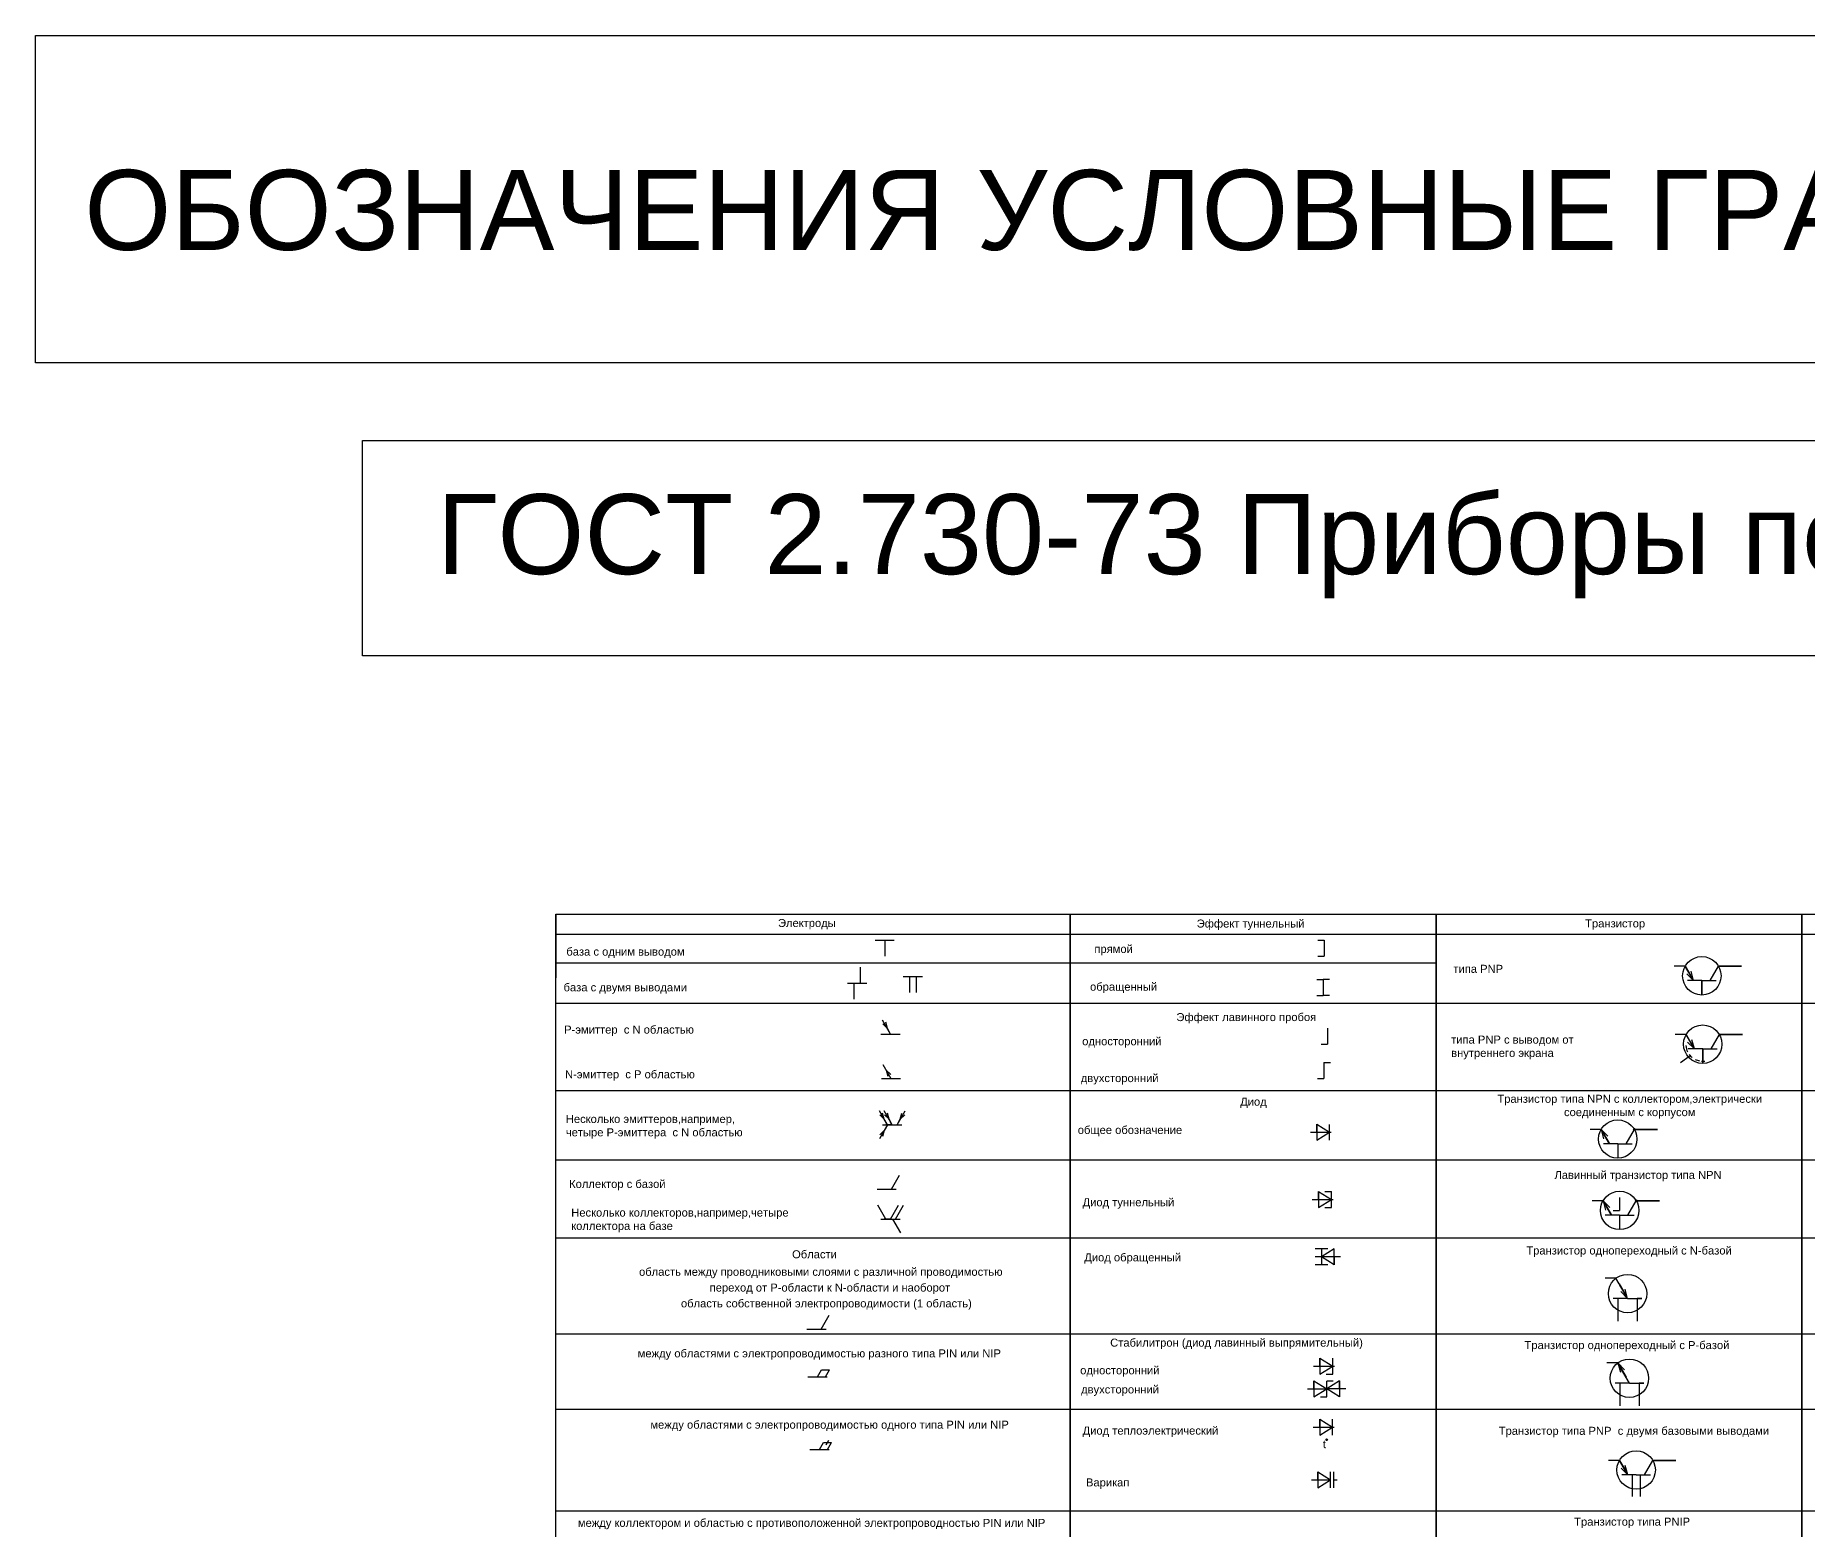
# Model space of a CAD drawing. Header units: millimetres. Extents: x 1912 to 3443, y 1414 to 2353.
# Drawn here: x 1912 to 2466, y 1887 to 2353 of the extents above; entities that cross this region are included whole.
import ezdxf

# ---------------------------------------------------------------- set-up
doc = ezdxf.new("R2010")
doc.units = ezdxf.units.MM
doc.styles.get("Standard").update_dxf_attribs({"font": 'arial.ttf'})

msp = doc.modelspace()

# ---------------------------------------------------------------- hatches: boundary and pattern name
h = msp.add_hatch()
h.set_pattern_fill('ANGLE', color=256)
h.set_pattern_definition([(0, (-683.602, -0.808), (0, 6.985), [5.08, -1.905]), (90, (-683.602, -0.808), (-6.985, 4e-16), [5.08, -1.905])])
h.paths.add_polyline_path([(2411.65, 2011.74, -0.010761), (2411.78, 2011.51), (2412.04, 2011.51, 0.584546)])
h.paths.add_polyline_path([(2411.78, 2011.51, 0.010761), (2411.65, 2011.74, 0.262191), (2411.52, 2011.51, 0.267949), (2411.65, 2011.29)])
h.paths.add_polyline_path([(2411.78, 2011.51), (2411.65, 2011.29, 0.262191), (2411.91, 2011.29, 0.010761)])
h.paths.add_polyline_path([(2412.04, 2011.51), (2411.78, 2011.51, -0.010761), (2411.91, 2011.29, 0.273724)])
h = msp.add_hatch()
h.set_pattern_fill('ANGLE', color=256)
h.set_pattern_definition([(0, (-564.516, 65.4206), (0, 6.985), [5.08, -1.905]), (90, (-564.516, 65.4206), (-6.985, 4e-16), [5.08, -1.905])])
h.paths.add_polyline_path([(2412.64, 1989.21, 1), (2412.12, 1989.21, 1)])
h = msp.add_hatch(color=256)
h.dxf.hatch_style = 1
h.paths.add_polyline_path([(2412.25, 1989.43, -0.010761), (2412.38, 1989.21), (2412.64, 1989.21, 0.584546)])
h.paths.add_polyline_path([(2412.25, 1989.43, 0.262191), (2412.12, 1989.21, 0.267949), (2412.25, 1988.98), (2412.38, 1989.21, 0.010761)])
h.paths.add_polyline_path([(2412.38, 1989.21), (2412.25, 1988.98, 0.262191), (2412.51, 1988.98, 0.010761)])
h.paths.add_polyline_path([(2412.64, 1989.21), (2412.38, 1989.21, -0.010761), (2412.51, 1988.98, 0.273724)])

# ---------------------------------------------------------------- linework, layer by layer
for p, q in [((2074.82, 2078.72), (2074.82, 2072.47)), ((2074.82, 2072.47), (2692.76, 2072.47)), ((2074.82, 2072.47), (2074.82, 2058.83)), ((2174.59, 2070.61), (2180.59, 2070.61)), ((2177.59, 2070.61), (2177.59, 2065.61)), ((2312.86, 2070.64), (2314.86, 2070.64)), ((2314.86, 2070.64), (2314.86, 2066.64)), ((2312.86, 2065.64), (2314.86, 2065.64)), ((2314.86, 2066.64), (2314.86, 2065.64)), ((2074.82, 2063.54), (2235.5, 2063.54)), ((2169.96, 2062.21), (2169.96, 2057.21)), ((2235.5, 2063.54), (2349.82, 2063.54)), ((2427.65, 2062.5), (2424.25, 2062.5)), ((2430.25, 2058), (2427.65, 2062.5)), ((2427.65, 2062.5), (2429.39, 2059.5)), ((2429.39, 2059.5), (2427.89, 2062.1)), ((2430.25, 2058), (2428.13, 2060.12)), ((2430.25, 2058), (2429.48, 2060.9)), ((2435.45, 2058), (2438.05, 2062.5)), ((2438.05, 2062.5), (2445.28, 2062.5)), ((2445.28, 2062.5), (2438.05, 2062.5)), ((2165.96, 2057.21), (2171.96, 2057.21)), ((2167.96, 2057.21), (2167.96, 2052.21)), ((2183.36, 2059.31), (2189.36, 2059.31)), ((2185.36, 2059.31), (2185.36, 2054.31)), ((2187.36, 2059.31), (2187.36, 2054.31)), ((2312.57, 2058.33), (2314.57, 2058.33)), ((2314.57, 2058.33), (2314.57, 2054.33)), ((2316.57, 2058.33), (2314.57, 2058.33)), ((2314.57, 2054.33), (2314.57, 2053.33)), ((2432.85, 2058), (2428.35, 2058)), ((2432.85, 2058), (2428.35, 2058)), ((2432.85, 2058), (2437.35, 2058)), ((2432.85, 2058), (2437.35, 2058)), ((2432.85, 2058), (2432.85, 2053.5)), ((2432.85, 2053.5), (2432.85, 2058)), ((2578.45, 2050.81), (2074.82, 2050.81)), ((2312.57, 2053.33), (2314.57, 2053.33)), ((2316.57, 2053.33), (2314.57, 2053.33)), ((2179.41, 2041.32), (2176.91, 2045.65)), ((2178.41, 2043.05), (2176.99, 2044.47)), ((2178.41, 2043.05), (2177.89, 2044.98)), ((2179.41, 2041.32), (2178.41, 2043.05)), ((2315.93, 2043.11), (2315.93, 2039.11)), ((2176.41, 2041.32), (2182.41, 2041.32)), ((2179.41, 2041.32), (2178.91, 2042.18)), ((2313.93, 2038.11), (2315.93, 2038.11)), ((2315.93, 2039.11), (2315.93, 2038.11)), ((2427.93, 2041.14), (2424.53, 2041.14)), ((2430.53, 2036.64), (2427.93, 2041.14)), ((2427.93, 2041.14), (2429.67, 2038.14)), ((2429.67, 2038.14), (2428.17, 2040.74)), ((2430.53, 2036.64), (2428.41, 2038.76)), ((2430.53, 2036.64), (2429.75, 2039.54)), ((2435.73, 2036.64), (2438.33, 2041.14)), ((2438.33, 2041.14), (2445.56, 2041.14)), ((2445.56, 2041.14), (2438.33, 2041.14)), ((2177.03, 2031.76), (2179.53, 2027.43)), ((2314.81, 2032.37), (2314.81, 2028.37)), ((2314.81, 2032.37), (2316.81, 2032.37)), ((2429.23, 2034.54), (2426.18, 2032.36)), ((2433.13, 2036.64), (2428.63, 2036.64)), ((2433.13, 2036.64), (2428.63, 2036.64)), ((2433.13, 2036.64), (2437.63, 2036.64)), ((2433.13, 2036.64), (2437.63, 2036.64)), ((2433.13, 2036.64), (2433.13, 2032.14)), ((2433.13, 2032.14), (2433.13, 2036.64)), ((2176.53, 2027.43), (2182.53, 2027.43)), ((2178.03, 2030.03), (2178.55, 2028.1)), ((2178.03, 2030.03), (2179.45, 2028.62)), ((2312.81, 2027.37), (2314.81, 2027.37)), ((2314.81, 2028.37), (2314.81, 2027.37)), ((2074.82, 2023.64), (2349.82, 2023.64)), ((2349.82, 2023.64), (2578.45, 2023.64)), ((2178.44, 2012.95), (2175.94, 2017.28)), ((2177.44, 2014.68), (2176.03, 2016.09)), ((2177.44, 2014.68), (2176.93, 2016.61)), ((2179.94, 2012.95), (2177.44, 2017.28)), ((2178.94, 2014.68), (2177.53, 2016.09)), ((2178.94, 2014.68), (2178.43, 2016.61)), ((2181.44, 2012.95), (2183.94, 2017.28)), ((2182.44, 2014.68), (2182.96, 2016.61)), ((2182.44, 2014.68), (2183.86, 2016.09)), ((2178.44, 2012.95), (2175.94, 2008.62)), ((2177.44, 2011.21), (2176.03, 2009.8)), ((2177.44, 2011.21), (2176.93, 2009.28)), ((2176.94, 2012.95), (2182.94, 2012.95)), ((2178.44, 2012.95), (2177.44, 2014.68)), ((2178.44, 2012.95), (2177.44, 2011.21)), ((2179.94, 2012.95), (2177.94, 2012.95)), ((2179.94, 2012.95), (2178.44, 2012.95)), ((2179.94, 2012.95), (2178.94, 2014.68)), ((2179.94, 2012.95), (2179.44, 2013.81)), ((2179.94, 2012.95), (2181.94, 2012.95)), ((2179.94, 2012.95), (2181.44, 2012.95)), ((2181.44, 2012.95), (2182.44, 2014.68)), ((2310.57, 2010.63), (2317.09, 2010.63)), ((2310.57, 2010.63), (2312.57, 2010.63)), ((2312.57, 2010.63), (2312.57, 2013.13)), ((2312.57, 2013.13), (2312.57, 2008.13)), ((2312.57, 2013.13), (2316.57, 2010.63)), ((2312.57, 2008.13), (2316.57, 2010.63)), ((2316.57, 2008.13), (2316.57, 2013.1)), ((2401.39, 2011.51), (2397.98, 2011.51)), ((2401.39, 2011.51), (2403.99, 2007.01)), ((2401.39, 2011.51), (2403.51, 2009.39)), ((2401.39, 2011.51), (2402.17, 2008.62)), ((2402.25, 2010.01), (2403.75, 2007.42)), ((2403.99, 2007.01), (2402.25, 2010.01)), ((2409.18, 2007.01), (2411.78, 2011.51)), ((2411.78, 2011.51), (2419.01, 2011.51)), ((2419.01, 2011.51), (2411.78, 2011.51)), ((2406.58, 2007.01), (2402.08, 2007.01)), ((2406.58, 2007.01), (2402.08, 2007.01)), ((2406.58, 2007.01), (2411.08, 2007.01)), ((2406.58, 2007.01), (2411.08, 2007.01)), ((2406.58, 2007.01), (2406.58, 2002.51)), ((2578.45, 2001.87), (2074.82, 2001.87)), ((2179.71, 1992.85), (2182.21, 1997.18)), ((2175.21, 1992.85), (2181.21, 1992.85)), ((2177.91, 1983.51), (2175.41, 1987.84)), ((2179.41, 1983.51), (2181.91, 1987.84)), ((2180.91, 1983.51), (2183.41, 1987.84)), ((2311.12, 1989.62), (2317.65, 1989.62)), ((2311.12, 1989.62), (2313.12, 1989.62)), ((2313.12, 1989.62), (2313.12, 1992.12)), ((2313.12, 1992.12), (2313.12, 1987.12)), ((2313.12, 1992.12), (2317.12, 1989.62)), ((2313.12, 1987.12), (2317.12, 1989.62)), ((2315.12, 1992.09), (2317.12, 1992.09)), ((2317.12, 1987.12), (2317.12, 1992.09)), ((2401.99, 1989.21), (2398.58, 1989.21)), ((2401.99, 1989.21), (2404.59, 1984.71)), ((2401.99, 1989.21), (2404.11, 1987.09)), ((2401.99, 1989.21), (2402.76, 1986.31)), ((2402.85, 1987.71), (2404.35, 1985.11)), ((2404.59, 1984.71), (2402.85, 1987.71)), ((2407.18, 1990.21), (2407.18, 1986.21)), ((2409.78, 1984.71), (2412.38, 1989.21)), ((2412.38, 1989.21), (2419.61, 1989.21)), ((2419.61, 1989.21), (2412.38, 1989.21)), ((2176.41, 1983.51), (2182.41, 1983.51)), ((2179.41, 1983.51), (2177.41, 1983.51)), ((2179.41, 1983.51), (2177.91, 1983.51)), ((2179.41, 1983.51), (2181.41, 1983.51)), ((2179.41, 1983.51), (2180.91, 1983.51)), ((2179.41, 1983.51), (2180.11, 1983.51)), ((2179.41, 1983.51), (2180.16, 1983.51)), ((2182.66, 1979.18), (2180.16, 1983.51)), ((2315.12, 1987.12), (2317.12, 1987.12)), ((2407.18, 1984.71), (2402.68, 1984.71)), ((2407.18, 1984.71), (2402.68, 1984.71)), ((2405.18, 1986.21), (2407.18, 1986.21)), ((2407.18, 1984.71), (2411.68, 1984.71)), ((2407.18, 1984.71), (2411.68, 1984.71)), ((2407.18, 1984.71), (2407.18, 1980.21)), ((2578.45, 1977.56), (2074.82, 1977.56)), ((2314.02, 1974.16), (2312.02, 1974.16)), ((2320.02, 1971.66), (2312.02, 1971.66)), ((2318.02, 1974.16), (2314.02, 1971.66)), ((2314.02, 1974.16), (2314.02, 1969.19)), ((2316.02, 1974.16), (2314.02, 1974.16)), ((2318.02, 1969.16), (2314.02, 1971.66)), ((2318.02, 1969.16), (2318.02, 1974.16)), ((2320.02, 1971.66), (2318.02, 1971.66)), ((2318.02, 1971.66), (2318.02, 1969.16)), ((2314.02, 1969.19), (2312.02, 1969.19)), ((2316.02, 1969.19), (2314.02, 1969.19)), ((2406.02, 1965.01), (2402.61, 1965.01)), ((2407.05, 1963.23), (2406.02, 1965.01)), ((2409.65, 1958.73), (2407.05, 1963.23)), ((2407.05, 1963.23), (2408.78, 1960.23)), ((2408.78, 1960.23), (2407.28, 1962.83)), ((2409.65, 1958.73), (2407.52, 1960.85)), ((2409.65, 1958.73), (2408.87, 1961.63)), ((2409.65, 1958.73), (2405.15, 1958.73)), ((2406.65, 1958.73), (2406.65, 1951.6)), ((2409.65, 1958.73), (2414.15, 1958.73)), ((2414.15, 1958.73), (2412.65, 1958.73)), ((2412.65, 1958.73), (2412.65, 1951.6)), ((2153.26, 1949.13), (2159.26, 1949.13)), ((2157.76, 1949.13), (2160.26, 1953.46)), ((2578.45, 1947.57), (2074.82, 1947.57)), ((2313.53, 1937.57), (2313.53, 1940.07)), ((2313.53, 1940.07), (2313.53, 1935.07)), ((2313.53, 1940.07), (2317.53, 1937.57)), ((2317.53, 1935.07), (2317.53, 1940.04)), ((2406.61, 1938.57), (2403.2, 1938.57)), ((2407.64, 1936.79), (2406.61, 1938.57)), ((2406.61, 1938.57), (2409.21, 1934.07)), ((2406.61, 1938.57), (2408.73, 1936.45)), ((2406.61, 1938.57), (2407.39, 1935.67)), ((2153.59, 1934.26), (2159.59, 1934.26)), ((2153.59, 1934.26), (2156.59, 1934.26)), ((2156.59, 1934.26), (2157.84, 1936.43)), ((2156.59, 1934.26), (2159.09, 1934.26)), ((2157.84, 1936.43), (2160.34, 1936.43)), ((2159.09, 1934.26), (2160.34, 1936.43)), ((2311.53, 1937.57), (2318.05, 1937.57)), ((2311.53, 1937.57), (2313.53, 1937.57)), ((2311.68, 1930.45), (2311.68, 1932.95)), ((2311.68, 1932.95), (2311.68, 1927.95)), ((2311.68, 1932.95), (2315.68, 1930.45)), ((2313.53, 1935.07), (2317.53, 1937.57)), ((2315.53, 1935.07), (2317.53, 1935.07)), ((2319.68, 1932.95), (2315.68, 1930.45)), ((2315.68, 1927.95), (2315.68, 1932.92)), ((2315.68, 1927.95), (2315.68, 1932.92)), ((2317.68, 1932.92), (2315.68, 1932.92)), ((2319.68, 1930.45), (2319.68, 1932.95)), ((2319.68, 1932.95), (2319.68, 1927.95)), ((2410.24, 1932.29), (2405.74, 1932.29)), ((2407.24, 1932.29), (2407.24, 1925.16)), ((2407.48, 1937.07), (2408.98, 1934.47)), ((2410.24, 1932.29), (2407.48, 1937.07)), ((2410.24, 1932.29), (2414.74, 1932.29)), ((2414.74, 1932.29), (2413.24, 1932.29)), ((2413.24, 1932.29), (2413.24, 1925.16)), ((2309.68, 1930.45), (2316.2, 1930.45)), ((2309.68, 1930.45), (2311.68, 1930.45)), ((2311.68, 1927.95), (2315.68, 1930.45)), ((2313.68, 1927.95), (2315.68, 1927.95)), ((2321.68, 1930.45), (2315.15, 1930.45)), ((2319.68, 1927.95), (2315.68, 1930.45)), ((2321.68, 1930.45), (2319.68, 1930.45)), ((2578.45, 1924.03), (2074.82, 1924.03)), ((2313.47, 1918.52), (2313.47, 1921.02)), ((2313.47, 1921.02), (2313.47, 1916.02)), ((2313.47, 1921.02), (2317.47, 1918.52)), ((2311.47, 1918.52), (2318, 1918.52)), ((2311.47, 1918.52), (2313.47, 1918.52)), ((2313.47, 1916.02), (2317.47, 1918.52)), ((2317.47, 1916.02), (2317.47, 1920.99)), ((2154.23, 1911.52), (2160.23, 1911.52)), ((2154.23, 1911.52), (2157.23, 1911.52)), ((2157.23, 1911.52), (2158.48, 1913.69)), ((2157.23, 1911.52), (2159.73, 1911.52)), ((2158.48, 1913.69), (2160.98, 1913.69)), ((2158.48, 1913.69), (2159.73, 1913.69)), ((2159.32, 1912.97), (2159.73, 1913.69)), ((2159.73, 1913.69), (2160.15, 1914.41)), ((2159.73, 1911.52), (2160.98, 1913.69)), ((2312.88, 1902.03), (2312.88, 1904.53)), ((2312.88, 1904.53), (2312.88, 1899.53)), ((2312.88, 1904.53), (2316.88, 1902.03)), ((2316.88, 1899.53), (2316.88, 1904.5)), ((2317.88, 1899.53), (2317.88, 1904.5)), ((2407.13, 1908.12), (2403.72, 1908.12)), ((2409.73, 1903.62), (2407.13, 1908.12)), ((2407.13, 1908.12), (2408.86, 1905.12)), ((2408.86, 1905.12), (2407.36, 1907.72)), ((2409.73, 1903.62), (2407.61, 1905.74)), ((2409.73, 1903.62), (2408.95, 1906.52)), ((2414.92, 1903.62), (2417.52, 1908.12)), ((2417.52, 1908.12), (2424.76, 1908.12)), ((2424.76, 1908.12), (2417.52, 1908.12)), ((2310.88, 1902.03), (2316.88, 1902.03)), ((2310.88, 1902.03), (2312.88, 1902.03)), ((2312.88, 1899.53), (2316.88, 1902.03)), ((2317.88, 1902.03), (2318.88, 1902.03)), ((2412.33, 1903.62), (2407.83, 1903.62)), ((2412.33, 1903.62), (2407.83, 1903.62)), ((2411.08, 1903.62), (2411.08, 1896.86)), ((2412.33, 1903.62), (2416.83, 1903.62)), ((2412.33, 1903.62), (2416.83, 1903.62)), ((2412.33, 1903.62), (2413.58, 1903.62)), ((2413.58, 1903.62), (2413.58, 1896.86)), ((2578.45, 1892.31), (2074.82, 1892.31))]:
    msp.add_line(p, q)
for points in [[(1912.28, 2353.27), (2888.06, 2353.27), (2888.06, 2250.97), (1912.28, 2250.97)], [(2014.46, 2226.71), (2780.01, 2226.71), (2780.01, 2159.46), (2014.46, 2159.46)], [(2074.82, 2078.72), (2235.5, 2078.72), (2235.5, 1614.61), (2074.82, 1614.61)], [(2235.5, 2078.72), (2349.82, 2078.72), (2349.82, 1545.25), (2235.5, 1545.25)], [(2349.82, 2078.72), (2464.13, 2078.72), (2464.13, 1452.59), (2349.82, 1452.59)], [(2464.13, 2078.72), (2578.45, 2078.72), (2578.45, 1452.59), (2464.13, 1452.59)]]:
    msp.add_lwpolyline(points, close=True)
for centre, radius in [((2432.85, 2059.5), 6), ((2433.13, 2038.14), 6), ((2406.58, 2008.51), 6), ((2411.78, 2011.51), 0.258), ((2407.18, 1986.21), 6), ((2412.38, 1989.21), 0.258), ((2409.65, 1960.23), 6), ((2410.24, 1933.79), 6), ((2315.64, 1914.56), 0.276), ((2412.33, 1905.12), 6)]:
    msp.add_circle(centre, radius)
for start, end in [(184.8832, 206.6648), (217.3286, 231.8036), (243.963, 259.5823), (266.0439, 277.3498)]:
    msp.add_arc((2433.13, 2038.14), 5.31, start, end)

# ---------------------------------------------------------------- texts
at = {"attachment_point": 1}
for s, width, gutter_width, heights, insert, char_height in [('ОБОЗНАЧЕНИЯ УСЛОВНЫЕ ГРАФИЧЕСКИЕ В СХЕМАХ', 1137.9666, 125, [-25.87], (1927.55, 2311.25), 25), ('ГОСТ 2.730-73 Приборы полупроводниковые', 6862.284, 125, [-32.95], (2037.69, 2209.98), 25), ('база с одним выводом', 56.3975, 12.5, [-3.07], (2078.13, 2068.31), 2.5), ('прямой', 56.3975, 12.5, [-3.19], (2243.09, 2069.15), 2.5), ('типа PNP', 56.3975, 12.5, [-2.54], (2355.24, 2062.93), 2.5), ('база с двумя выводами', 56.3975, 12.5, [-3.29], (2077.26, 2057.15), 2.5), ('обращенный', 56.3975, 12.5, [-3.25], (2241.73, 2057.35), 2.5), ('Р-эмиттер  с N областью', 56.3975, 12.5, [-3.25], (2077.44, 2043.95), 2.5), ('односторонний', 56.3975, 12.5, [-3.19], (2239.28, 2040.31), 2.5), ('типа PNP с выводом от внутреннего экрана', 56.3975, 12.5, [-7.4], (2354.54, 2040.82), 2.5), ('N-эмиттер  с P областью', 56.3975, 12.5, [-3.25], (2077.71, 2029.99), 2.5), ('двухсторонний', 56.3975, 12.5, [-3.23], (2238.83, 2028.8), 2.5), ('\\pxqc;Транзистор типа NPN с коллектором,электрически соединенным с корпусом', 89.1737, 12.5, [-7.4], (2365.74, 2022.33), 2.5), ('Несколько эмиттеров,например, четыре P-эмиттера  с N областью', 61.8249, 12.5, [19.46], (2077.97, 2016.03), 2.5), ('общее обозначение', 56.3975, 12.5, [-3.07], (2237.9, 2012.6), 2.5), ('Лавинный транзистор типа NPN ', 56.3975, 12.5, [-3.19], (2386.81, 1998.54), 2.5), ('Коллектор с базой', 56.3975, 12.5, [-3.25], (2079, 1995.73), 2.5), ('Диод туннельный', 56.3975, 12.5, [-3.23], (2239.39, 1990.01), 2.5), ('Несколько коллекторов,например,четыре коллектора на базе', 69.8878, 12.5, [-7.42], (2079.66, 1986.79), 2.5), ('Диод обращенный', 56.3975, 12.5, [-3.25], (2239.92, 1972.8), 2.5), ('Транзистор однопереходный с N-базой', 112.9589, 12.5, [-3.25], (2378.02, 1974.94), 2.5), ('область между проводниковыми слоями с различной проводимостью', 121.679, 12.5, [-3.29], (2100.84, 1968.29), 2.5), ('переход от Р-области к N-области и наоборот', 102.0381, 12.5, [-3.25], (2122.91, 1963.36), 2.5), ('область собственной электропроводимости (1 область)', 100.3802, 12.5, [-3.29], (2113.93, 1958.42), 2.5), ('Транзистор однопереходный с Р-базой', 111.2677, 12.5, [-3.25], (2377.47, 1945.39), 2.5), ('между областями с электропроводимостью разного типа PIN или NIP', 135.8345, 12.5, [-3.29], (2100.42, 1942.8), 2.5), ('односторонний', 56.3975, 12.5, [-3.19], (2238.65, 1937.52), 2.5), ('двухсторонний', 56.3975, 12.5, [-3.23], (2238.94, 1931.53), 2.5), ('между областями с электропроводимостью одного типа PIN или NIP', 118.8353, 12.5, [-3.29], (2104.39, 1920.53), 2.5), ('Диод теплоэлектрический', 56.3975, 12.5, [-3.19], (2239.4, 1918.68), 2.5), ('Транзистор типа PNP  с двумя базовыми выводами', 130.1951, 12.5, [-3.29], (2369.4, 1918.61), 2.5), ('t', 4.2588, 12.5, [-2.52], (2314.45, 1914.43), 2.5), ('Варикап', 56.3975, 12.5, [-3.19], (2240.47, 1902.49), 2.5), ('между коллектором и областью с противоположенной электропроводностью PIN или NIP', 147.7051, 12.5, [-3.29], (2081.74, 1889.86), 2.5), ('Транзистор типа PNIР  ', 56.3975, 12.5, [-3.19], (2392.97, 1890.23), 2.5)]:
    msp.add_mtext_dynamic_manual_height_columns(s, width=width, gutter_width=gutter_width, heights=heights, dxfattribs=dict(at, insert=insert, char_height=char_height))
at = {"color": 242, "true_color": 0xcd2027, "char_height": 2.5, "attachment_point": 1}
for s, width, heights, insert in [('Электроды', 38.485, [-3.24], (2144.24, 2077.25)), ('Эффект туннельный', 56.3975, [-3.28], (2275.05, 2077.08)), ('Транзистор', 56.3975, [-3.19], (2396.4, 2077.12)), ('Эффект лавинного пробоя', 56.3975, [-3.25], (2268.71, 2047.86)), ('Диод', 56.3975, [-3.08], (2288.62, 2021.44)), ('Области', 56.3975, [-2.6], (2148.65, 1973.76)), ('Стабилитрон (диод лавинный выпрямительный)', 87.0457, [-3.29], (2248.02, 1946.16))]:
    msp.add_mtext_dynamic_manual_height_columns(s, width=width, gutter_width=12.5, heights=heights, dxfattribs=dict(at, insert=insert))

doc.saveas('drawing.dxf')
